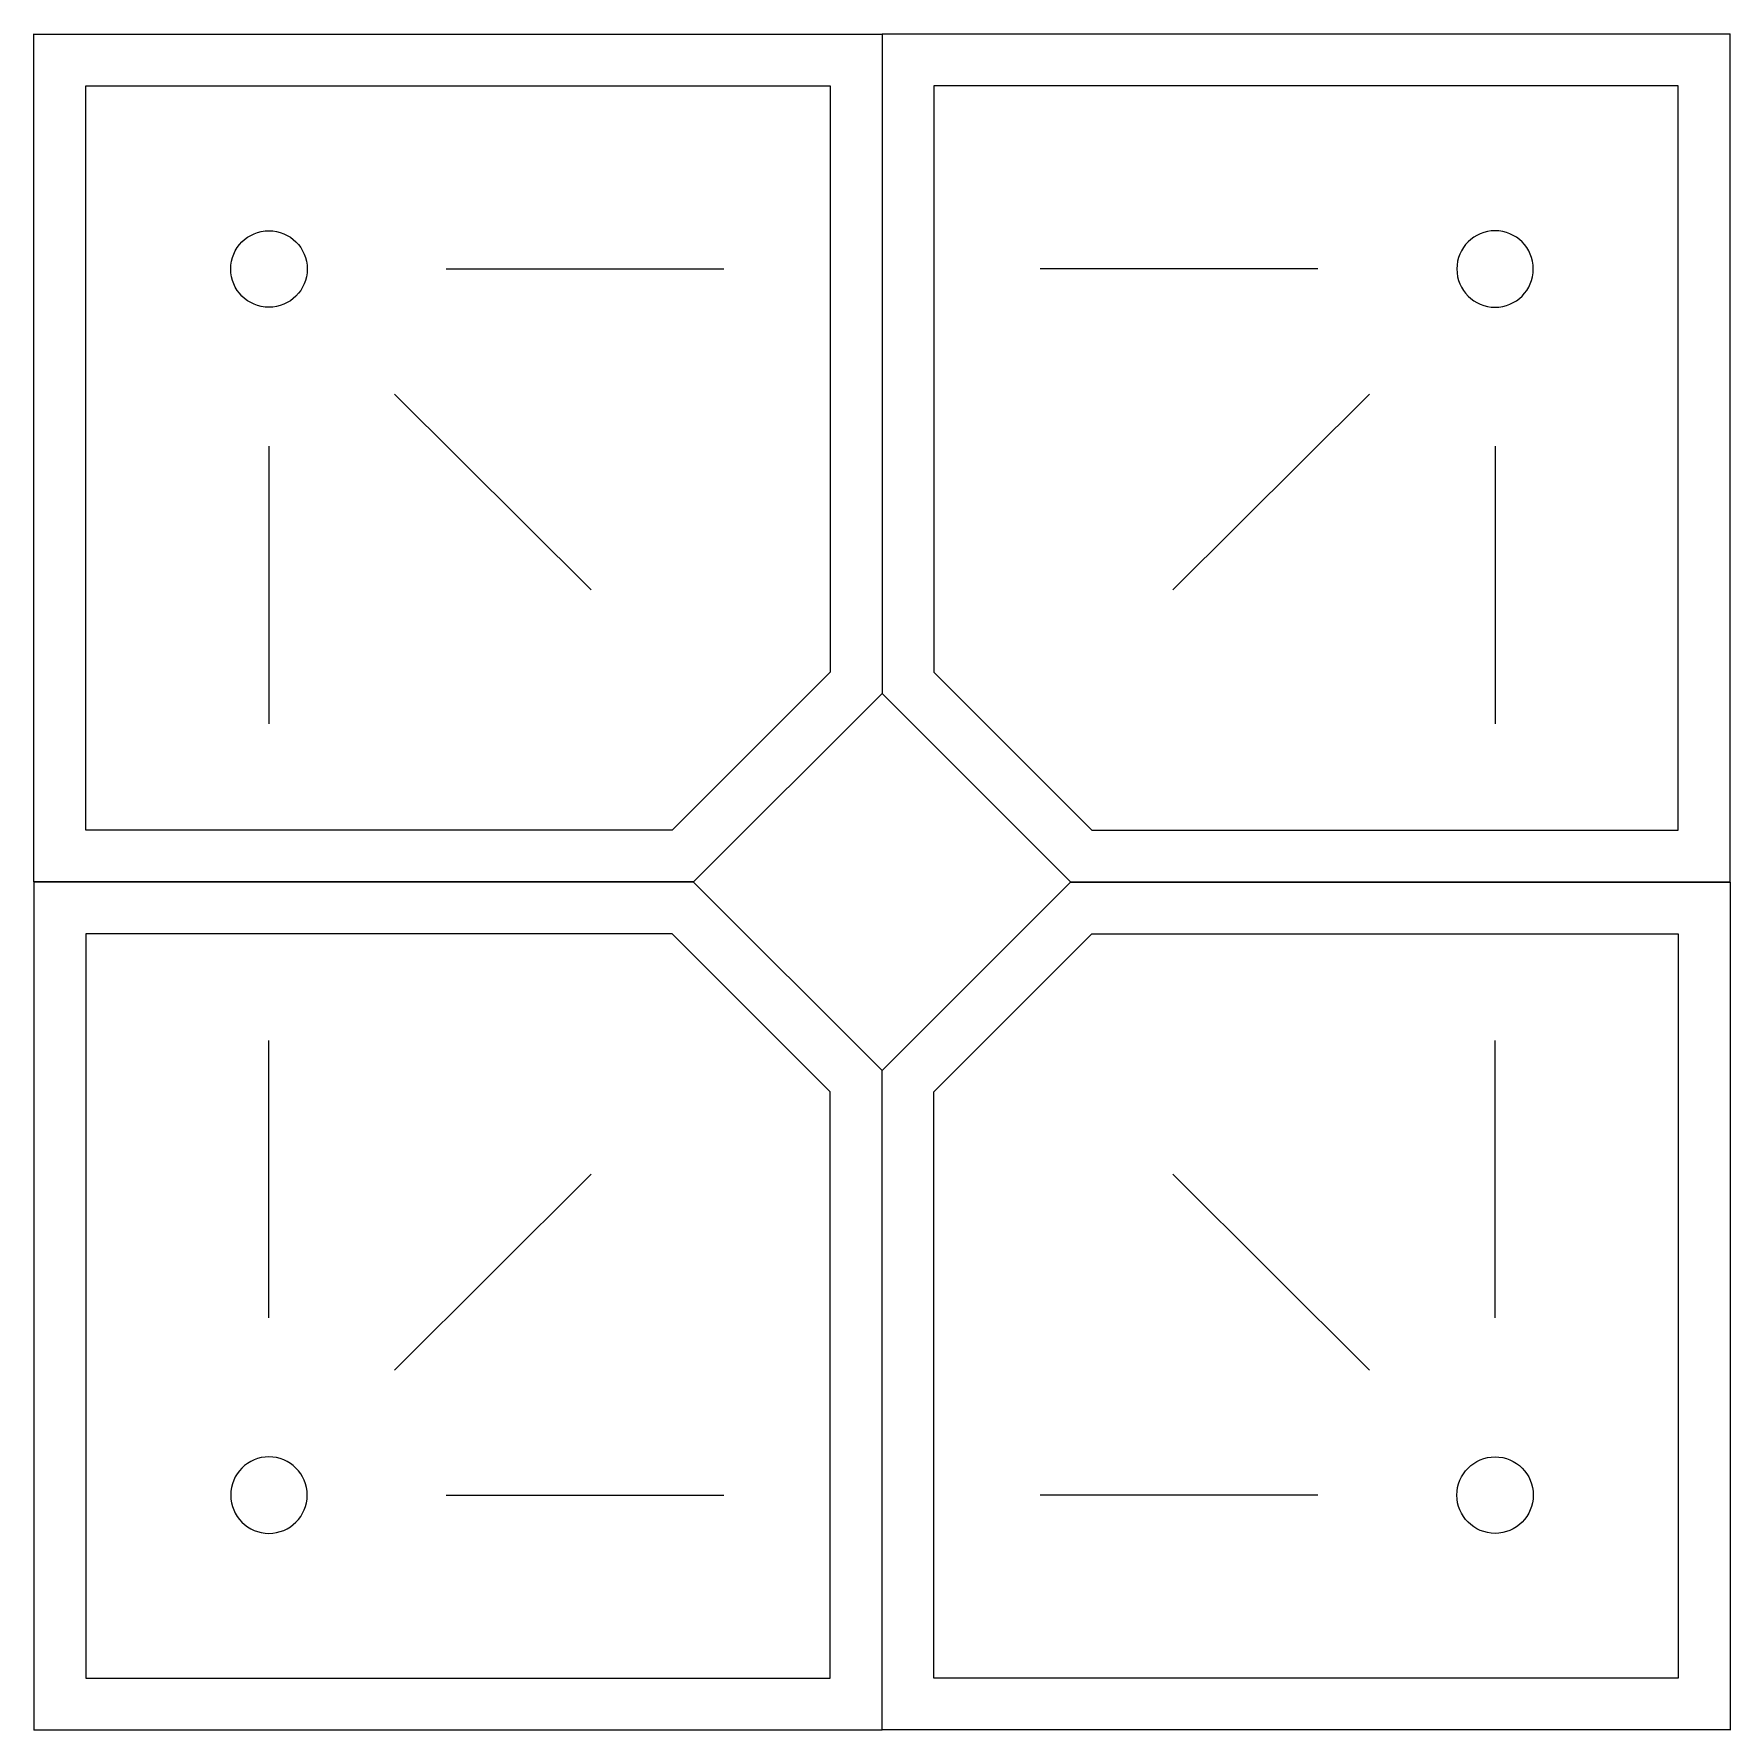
# Model space of a CAD drawing. Header units: millimetres. Extents: x 148 to 249, y 24 to 77.
# Drawn here: x 247.652 to 249.452, y 42.431 to 44.231 of the extents above; entities that cross this region are included whole.
import ezdxf

# ---------------------------------------------------------------- set-up
doc = ezdxf.new("R2010")
doc.units = ezdxf.units.MM
doc.layers.add('A-Draw', color=2, linetype='Continuous', lineweight=0)
doc.layers.add('P-SANIT', color=43, linetype='Continuous', lineweight=0)

# ---------------------------------------------------------------- blocks, each defined once
blk = doc.blocks.new('bathroom shower stand')
at = {"layer": 'P-SANIT'}
for p, q in [((210.2259, 40.0915), (210.5207, 40.0915)), ((210.1711, 39.9588), (210.3799, 39.7508)), ((210.0379, 39.9035), (210.0379, 39.6088))]:
    blk.add_line(p, q, dxfattribs=at)
blk.add_lwpolyline([(209.7885, 40.3408), (210.6885, 40.3408), (210.6885, 39.6408), (210.4885, 39.4408), (209.7885, 39.4408), (209.7885, 40.341)], dxfattribs=at)
blk.add_lwpolyline([(209.8435, 40.2858), (210.6335, 40.2858), (210.6335, 39.6635), (210.4657, 39.4958), (209.8435, 39.4958)], close=True, dxfattribs=at)
blk.add_circle((210.0379, 40.0915), 0.0406, dxfattribs=at)

msp = doc.modelspace()

# ---------------------------------------------------------------- block references
at = {"layer": 'A-Draw'}
msp.add_blockref('bathroom shower stand', (37.8636, 3.8903), dxfattribs=at)
at = {"layer": 'A-Draw', "xscale": -1}
msp.add_blockref('bathroom shower stand', (459.2406, 3.8903), dxfattribs=at)
at = {"layer": 'A-Draw', "xscale": -1, "rotation": 180}
msp.add_blockref('bathroom shower stand', (37.8636, 82.7718), dxfattribs=at)
at = {"layer": 'A-Draw', "rotation": 180}
msp.add_blockref('bathroom shower stand', (459.2406, 82.7718), dxfattribs=at)

doc.saveas('drawing.dxf')
